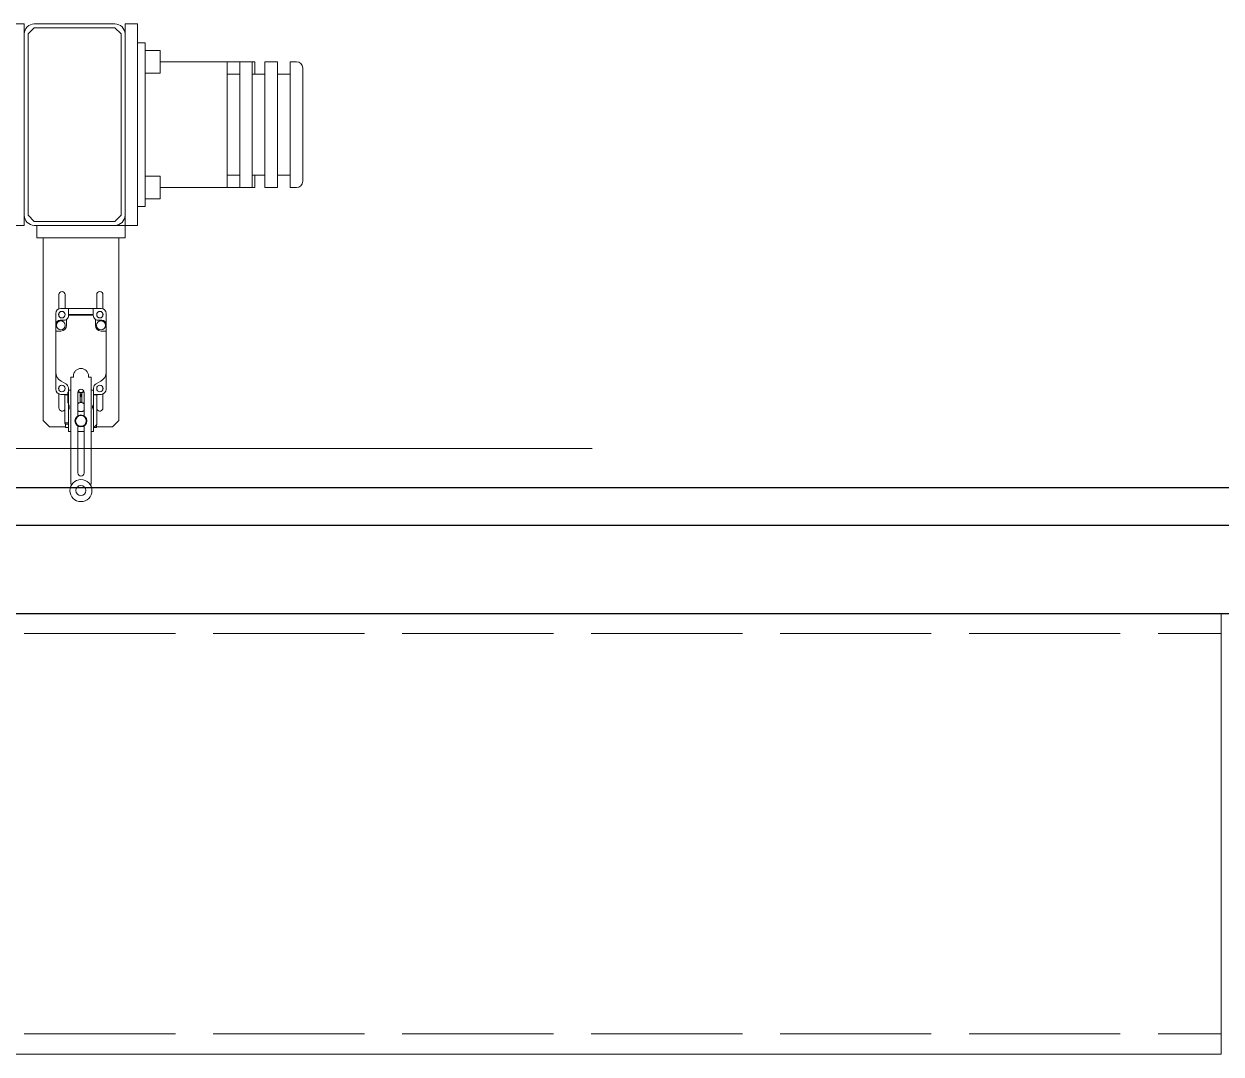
# Model space of a CAD drawing. Header units: millimetres. Extents: x 163705 to 1616509, y 81827 to 302547.
# Drawn here: x 1470085 to 1471036, y 150410 to 151228 of the extents above; entities that cross this region are included whole.
import ezdxf

# ---------------------------------------------------------------- set-up
doc = ezdxf.new("R2010")
doc.units = ezdxf.units.MM
doc.header["$LTSCALE"] = 10
doc.linetypes.add('ACAD_ISO02W100', pattern=[15, 12, -3])
for name, color, linetype, lineweight in [('1-剖面线', 8, 'Continuous', 0), ('1-虚线', 8, 'ACAD_ISO02W100', 0), ('1-设备轮廓', 2, 'Continuous', 18), ('1-钢构', 6, 'Continuous', 0)]:
    doc.layers.add(name, color=color, linetype=linetype, lineweight=lineweight)

# ---------------------------------------------------------------- blocks, each defined once
blk = doc.blocks.new('G$C61459890')
for p, q in [((3343.82, 601.9), (3283.62, 601.9)), ((3343.82, 593.9), (3343.82, 601.9)), ((3351.82, 598.9), (3346.82, 593.9)), ((3351.82, 601.9), (3415.82, 601.9)), ((3415.82, 598.9), (3351.82, 598.9)), ((3420.82, 593.9), (3415.82, 598.9)), ((3433.82, 601.9), (3423.82, 601.9)), ((3423.82, 593.9), (3423.82, 601.9)), ((3433.82, 441.9), (3433.82, 601.9)), ((3343.82, 449.9), (3343.82, 593.9)), ((3346.82, 593.9), (3346.82, 449.9)), ((3420.82, 449.9), (3420.82, 593.9)), ((3423.82, 593.9), (3423.82, 449.9)), ((3439.82, 586.9), (3433.82, 586.9)), ((3433.82, 456.9), (3433.82, 586.9)), ((3439.82, 456.9), (3439.82, 586.9)), ((3451.72, 580.9), (3439.82, 580.9)), ((3451.82, 580.8), (3451.82, 573.55)), ((3451.82, 573.55), (3451.82, 563)), ((3504.82, 571.9), (3451.82, 571.9)), ((3475.82, 571.9), (3451.82, 571.9)), ((3475.82, 571.9), (3514.82, 571.9)), ((3504.82, 471.9), (3504.82, 571.9)), ((3524.82, 571.9), (3514.82, 571.9)), ((3514.82, 471.9), (3514.82, 571.9)), ((3524.82, 471.9), (3524.82, 571.9)), ((3524.82, 571.9), (3526.82, 571.9)), ((3526.82, 571.9), (3526.82, 561.9)), ((3544.82, 571.9), (3534.82, 571.9)), ((3534.82, 471.9), (3534.82, 571.9)), ((3544.82, 471.9), (3544.82, 571.9)), ((3559.82, 571.9), (3554.82, 571.9)), ((3554.82, 471.9), (3554.82, 571.9)), ((3439.82, 562.9), (3451.72, 562.9)), ((3514.82, 561.9), (3504.82, 561.9)), ((3534.82, 561.9), (3524.82, 561.9)), ((3554.82, 561.9), (3544.82, 561.9)), ((3564.82, 476.9), (3564.82, 566.9)), ((3451.72, 480.9), (3439.82, 480.9)), ((3451.82, 480.8), (3451.82, 471.01)), ((3504.82, 481.9), (3514.82, 481.9)), ((3524.82, 481.9), (3534.82, 481.9)), ((3526.82, 481.9), (3526.82, 471.9)), ((3544.82, 481.9), (3554.82, 481.9)), ((3451.82, 471.9), (3504.82, 471.9)), ((3451.82, 471.9), (3475.82, 471.9)), ((3451.82, 471.01), (3451.82, 463)), ((3514.82, 471.9), (3475.82, 471.9)), ((3514.82, 471.9), (3524.82, 471.9)), ((3526.82, 471.9), (3524.82, 471.9)), ((3534.82, 471.9), (3544.82, 471.9)), ((3554.82, 471.9), (3559.82, 471.9)), ((3439.82, 456.9), (3433.82, 456.9)), ((3439.82, 462.9), (3451.72, 462.9)), ((3343.82, 441.9), (3343.82, 449.9)), ((3346.82, 449.9), (3351.82, 444.9)), ((3415.82, 444.9), (3420.82, 449.9)), ((3423.82, 441.9), (3423.82, 449.9)), ((3343.82, 441.9), (3333.82, 441.9)), ((3351.82, 444.9), (3415.82, 444.9)), ((3415.82, 441.9), (3351.82, 441.9)), ((3353.82, 431.9), (3353.82, 441.9)), ((3423.82, 441.9), (3415.82, 441.9)), ((3433.82, 441.9), (3423.82, 441.9)), ((3423.82, 431.9), (3423.82, 441.9)), ((3423.82, 431.9), (3353.82, 431.9)), ((3358.82, 431.9), (3358.82, 426.9)), ((3418.82, 431.9), (3418.82, 426.9)), ((3358.82, 426.9), (3358.82, 286.9)), ((3418.82, 426.9), (3418.82, 286.9)), ((3371.32, 386.9), (3371.32, 375.7)), ((3376.32, 376), (3376.32, 386.9)), ((3401.32, 386.9), (3401.32, 376)), ((3406.32, 375.7), (3406.32, 386.9)), ((3368.82, 372), (3368.82, 363)), ((3371.32, 372), (3371.32, 370)), ((3379.07, 376), (3372.82, 376)), ((3398.57, 376), (3379.07, 376)), ((3379.07, 376), (3379.07, 371)), ((3379.07, 371), (3398.57, 371)), ((3379.07, 371), (3379.07, 370.5)), ((3398.57, 371), (3398.57, 376)), ((3404.82, 376), (3398.57, 376)), ((3398.57, 370.5), (3398.57, 371)), ((3406.32, 370), (3406.32, 372)), ((3408.82, 363), (3408.82, 372)), ((3368.82, 363), (3368.82, 358)), ((3375.07, 366.5), (3372.32, 366.5)), ((3377.37, 362.5), (3377.37, 367.22)), ((3398.57, 370.5), (3379.07, 370.5)), ((3400.27, 367.22), (3400.27, 362.5)), ((3405.32, 366.5), (3402.57, 366.5)), ((3408.82, 358), (3408.82, 363)), ((3368.82, 358), (3368.82, 325.44)), ((3368.82, 358), (3372.87, 358)), ((3404.77, 358), (3408.82, 358)), ((3408.82, 325.44), (3408.82, 358)), ((3368.82, 325.44), (3368.82, 311.7)), ((3408.82, 311.7), (3408.82, 325.44)), ((3373.15, 318.1), (3376.76, 316.1)), ((3380.82, 321.28), (3382.82, 321.28)), ((3380.82, 236.28), (3380.82, 321.28)), ((3382.82, 321.28), (3382.82, 322.28)), ((3394.82, 322.28), (3394.82, 321.28)), ((3396.82, 321.28), (3394.82, 321.28)), ((3396.82, 321.28), (3396.82, 236.28)), ((3400.88, 316.1), (3404.5, 318.1)), ((3371.32, 313.3), (3371.32, 311.3)), ((3371.32, 307.99), (3371.32, 296.9)), ((3372.82, 307.7), (3378.32, 307.7)), ((3375.72, 307.3), (3375.72, 307.7)), ((3378.32, 307.3), (3375.72, 307.3)), ((3376.12, 285), (3376.12, 307.3)), ((3378.32, 309.35), (3378.82, 309.35)), ((3378.32, 300.85), (3378.32, 309.35)), ((3378.82, 312.6), (3378.82, 311.1)), ((3378.82, 311.1), (3378.82, 299.93)), ((3380.82, 311.1), (3378.82, 311.1)), ((3386.32, 309.28), (3386.32, 290.64)), ((3388.22, 309.11), (3388.22, 301.2)), ((3388.22, 308.8), (3389.42, 308.8)), ((3388.22, 307.7), (3389.42, 307.7)), ((3389.42, 307.3), (3388.22, 307.3)), ((3388.32, 306.4), (3388.32, 306.08)), ((3389.32, 306.4), (3388.32, 306.4)), ((3389.32, 306.08), (3388.32, 306.08)), ((3389.32, 306.08), (3389.32, 306.4)), ((3389.42, 301.2), (3389.42, 309.11)), ((3391.32, 290.64), (3391.32, 309.28)), ((3398.82, 311.1), (3396.82, 311.1)), ((3398.82, 311.1), (3398.82, 312.6)), ((3398.82, 299.93), (3398.82, 311.1)), ((3398.82, 307.7), (3404.82, 307.7)), ((3401.92, 307.3), (3398.82, 307.3)), ((3401.52, 307.3), (3401.52, 284.9)), ((3401.92, 307.3), (3401.92, 307.7)), ((3406.32, 311.3), (3406.32, 313.3)), ((3406.32, 296.9), (3406.32, 307.99)), ((3378.32, 300.85), (3378.82, 300.85)), ((3378.82, 295.26), (3378.82, 278.1)), ((3378.92, 299.78), (3378.92, 295.41)), ((3398.72, 295.41), (3398.72, 299.78)), ((3398.82, 278.1), (3398.82, 295.26)), ((3358.82, 286.9), (3363.82, 281.9)), ((3413.82, 281.9), (3418.82, 286.9)), ((3376.52, 281.9), (3363.82, 281.9)), ((3378.82, 285), (3376.12, 285)), ((3376.12, 284.9), (3376.12, 285)), ((3376.32, 285), (3376.32, 284)), ((3378.82, 284), (3376.32, 284)), ((3376.52, 284), (3376.52, 281.4)), ((3378.82, 281.4), (3376.52, 281.4)), ((3378.82, 278.1), (3380.82, 278.1)), ((3386.32, 282.56), (3386.32, 245.28)), ((3386.32, 278.1), (3391.32, 278.1)), ((3391.32, 245.28), (3391.32, 282.56)), ((3396.82, 278.1), (3398.82, 278.1)), ((3401.12, 281.4), (3398.82, 281.4)), ((3401.12, 281.4), (3401.12, 283.4)), ((3413.82, 281.9), (3401.12, 281.9)), ((3380.82, 236.28), (3381.64, 236.28)), ((3396.82, 236.28), (3396, 236.28))]:
    blk.add_line(p, q)
at = {"flags": 128}
for points in [[(3389.42, 301.55), (3388.82, 301.6), (3388.22, 301.55)], [(3388.22, 301.55), (3388.82, 301.6), (3389.42, 301.55)]]:
    blk.add_lwpolyline(points, dxfattribs=at)
for centre, radius, start, end in [((3351.82, 593.9), 8, 90, 180), ((3415.82, 593.9), 8, 0, 90), ((3451.72, 580.8), 0.1, 0, 90), ((3559.82, 566.9), 5, 0, 90), ((3451.72, 563), 0.1, 270, 0), ((3451.72, 480.8), 0.1, 0, 90), ((3559.82, 476.9), 5, 270, 0), ((3451.72, 463), 0.1, 270, 0), ((3351.82, 449.9), 8, 180, 270), ((3415.82, 449.9), 8, 270, 0), ((3373.82, 386.9), 2.5, 0, 180), ((3403.82, 386.9), 2.5, 0, 180), ((3372.82, 372), 4, 90, 180), ((3373.72, 371), 2.6, 0, 180), ((3373.72, 371), 2.6, 180, 0), ((3403.92, 371), 2.6, 0, 180), ((3403.92, 371), 2.6, 180, 0), ((3404.82, 372), 4, 0, 90), ((3372.32, 363), 3.5, 90, 180), ((3372.87, 362.5), 3.5, 0, 180), ((3372.87, 362.5), 3.5, 180, 0), ((3372.87, 362.5), 4.5, 270, 0), ((3375.07, 370.5), 4, 270, 305.09963), ((3375.07, 370.5), 4, 305.09963, 0), ((3402.57, 370.5), 4, 180, 234.90037), ((3402.57, 370.5), 4, 234.90037, 270), ((3404.77, 362.5), 4.5, 180, 270), ((3404.77, 362.5), 3.5, 0, 180), ((3404.77, 362.5), 3.5, 180, 0), ((3405.32, 363), 3.5, 0, 90), ((3377.22, 325.44), 8.4, 180, 241), ((3388.82, 322.28), 6, 0, 180), ((3400.42, 325.44), 8.4, 299, 0), ((3373.72, 312.3), 2.6, 0, 180), ((3374.82, 312.6), 4, 0, 61), ((3402.82, 312.6), 4, 119, 180), ((3403.92, 312.3), 2.6, 0, 180), ((3372.82, 311.7), 4, 180, 270), ((3373.72, 312.3), 2.6, 180, 0), ((3388.82, 309.28), 2.5, 0, 180), ((3388.82, 321.1), 12, 257.9811, 267.13402), ((3388.82, 312.8), 3.5, 228.23839, 311.76161), ((3388.82, 321.1), 12, 272.86598, 282.0189), ((3403.92, 312.3), 2.6, 180, 0), ((3404.82, 311.7), 4, 270, 0), ((3373.82, 296.9), 2.5, 180, 336.92608), ((3375.57, 297.6), 4, 324.34091, 35.65909), ((3388.82, 297.6), 3.63, 46.39718, 133.60282), ((3388.82, 297.6), 3.65, 99.46143, 133.23022), ((3388.82, 297.6), 3.62, 226.39718, 313.60282), ((3388.82, 297.6), 3.65, 226.76978, 313.23022), ((3388.82, 297.6), 3.65, 46.76978, 80.53857), ((3402.07, 297.6), 4, 144.34091, 180), ((3402.07, 297.6), 4, 180, 215.65909), ((3403.82, 296.9), 2.5, 203.07392, 0), ((3388.82, 286.6), 4.75, 0, 180), ((3388.82, 286.6), 4.75, 180, 0), ((3388.82, 286.6), 4.25, 0, 180), ((3388.82, 286.6), 4.25, 180, 0), ((3379.12, 284.9), 3, 180, 209.92643), ((3398.52, 284.9), 3, 275.73917, 0), ((3388.82, 231.28), 8.75, 0, 180), ((3388.82, 245.28), 2.5, 180, 0), ((3388.82, 231.28), 8.75, 180, 0), ((3388.82, 231.28), 4, 0, 180), ((3388.82, 231.28), 4, 180, 0)]:
    blk.add_arc(centre, radius, start, end)
at = {"layer": '1-剖面线', "lineweight": 18}
blk.add_line((700.27, 264.7), (3794.56, 264.7), dxfattribs=at)
blk = doc.blocks.new('*U274')
for p, q in [((0, 350), (6200, 350)), ((6200, 350), (6200, 0)), ((0, 0), (6200, 0))]:
    blk.add_line(p, q)
at = {"layer": '1-虚线'}
for p, q in [((0, 334), (6200, 334)), ((0, 16), (6200, 16))]:
    blk.add_line(p, q, dxfattribs=at)
blk = doc.blocks.new('*U287')
for p, q in [((0, 100, -1.04), (40000.06, 100, -19.83)), ((0, 70, -1.04), (40000.06, 70, -19.83)), ((0, 0, -0.86), (40000.06, 0, -21.29))]:
    blk.add_line(p, q)

msp = doc.modelspace()

# ---------------------------------------------------------------- block references
msp.add_blockref('*U287', (1467185.648, 150759.632, 21.29))
at = {"layer": '1-设备轮廓'}
msp.add_blockref('G$C61459890', (1466741.826, 150625.894, 2.004), dxfattribs=at)
at = {"layer": '1-钢构'}
msp.add_blockref('*U274', (1464835.648, 150409.632), dxfattribs=at)

doc.saveas('drawing.dxf')
